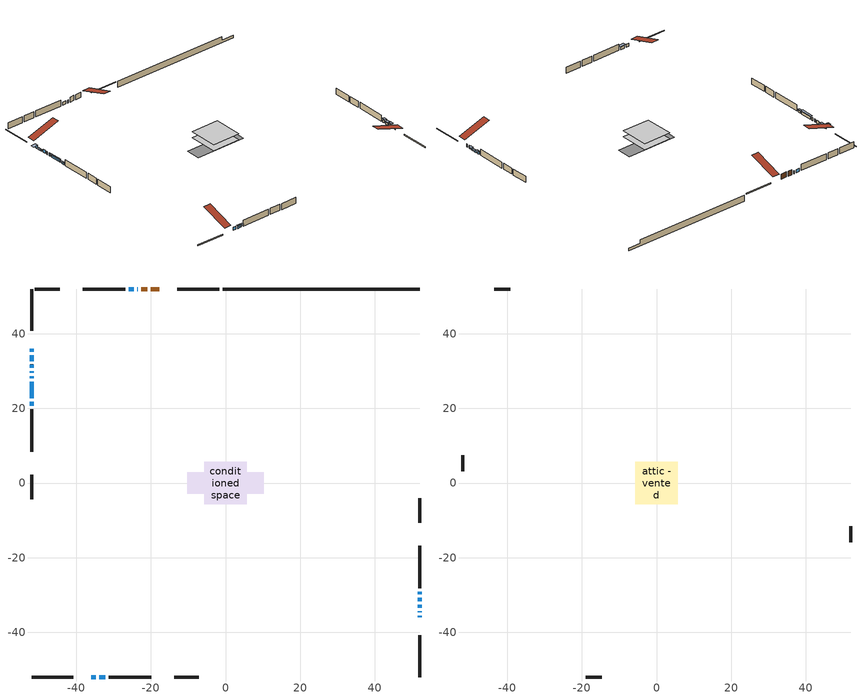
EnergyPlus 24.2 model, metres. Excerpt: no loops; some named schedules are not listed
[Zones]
conditioned space
 floor outside (Floor1 construction): -1.76,-1.76 -1.76,1.76 1.76,1.76 1.76,-1.76 z1.53
 floor adiabatic (AdiabaticFloorConstruction): -5.75,-5.75 -5.75,5.75 5.75,5.75 5.75,-5.75 z1.53
 floor foundation (Slab1 construction): -10.27,-2.91 -10.27,2.91 10.27,2.91 10.27,-2.91 z-0.91
 wall outside (RimJoist1 construction): -1.65,52.01 -12.89,52.01 / -52.01,-52.01 -40.77,-52.01 / -52.01,52.01 -52.01,40.77 / 52.01,-52.01 52.01,-40.77 z1.53:1.83
 wall outside (AdiabaticWallConstruction 1): -17.7,52.01 -19.99,52.01 / -20.91,52.01 -22.57,52.01 z1.53:3.56
 wall outside (AdiabaticWallConstruction): -23.49,52.01 -23.65,52.01 / 52.01,-35.96 52.01,-35.55 / 52.01,-34.62 52.01,-34.34 / -35.96,-52.01 -34.79,-52.01 / -52.01,31.77 -52.01,30.85 / -52.01,29.93 -52.01,29.54 / -52.01,28.62 -52.01,28.14 / -24.58,52.01 -25.99,52.01 z1.53:2.75; -52.01,35.96 -52.01,35.2 / 52.01,-33.42 52.01,-32.65 / 52.01,-29.88 52.01,-29.12 z1.53:2.6; -52.01,34.27 -52.01,32.69 z1.53:2.04; 52.01,-31.73 52.01,-30.81 z1.53:2.29; -33.87,-52.01 -32.21,-52.01 / -52.01,27.21 -52.01,22.68 z1.53:2.57; -52.01,21.76 -52.01,20.71 z1.53:2.27
 wall outside (Wall1 construction): -26.92,52.01 -38.3,52.01 / -31.28,-52.01 -19.9,-52.01 / -52.01,19.78 -52.01,8.4 / 52.01,-28.19 52.01,-16.81 z1.53:3.97
 wall outside (Wall3 construction): -44.48,52.01 -51.08,52.01 / -13.72,-52.01 -7.12,-52.01 / -52.01,2.22 -52.01,-4.38 / 52.01,-10.62 52.01,-4.03 z1.53:3.97
 wall foundation (FoundationWall1 construction): -0.72,52.01,-0.91 -0.72,52.01,1.53 46.74,52.01,1.53 46.74,52.01,0.05 52.01,52.01,0.05 52.01,52.01,-0.91
 window (WindowConstruction 9): -23.49,52.01 -23.65,52.01 z1.53:2.75
 window (WindowConstruction 7): -52.01,35.96 -52.01,35.2 z1.53:2.6
 window (WindowConstruction 8): -52.01,34.27 -52.01,32.7 z1.53:2.04
 window (WindowConstruction 10): 52.01,-35.96 52.01,-35.55 z1.53:2.75
 window (WindowConstruction 11): 52.01,-34.62 52.01,-34.34 z1.53:2.75
 window (WindowConstruction 12): -35.96,-52.01 -34.79,-52.01 z1.53:2.75
 window (WindowConstruction 13): -52.01,31.77 -52.01,30.85 z1.53:2.75
 window (WindowConstruction 14): -52.01,29.92 -52.01,29.54 z1.53:2.75
 window (WindowConstruction 15): -52.01,28.61 -52.01,28.14 z1.53:2.75
 window (WindowConstruction): 52.01,-33.42 52.01,-32.65 z1.53:2.6
 window (WindowConstruction 1): 52.01,-31.72 52.01,-30.81 z1.53:2.29
 window (WindowConstruction 2): 52.01,-29.88 52.01,-29.12 z1.53:2.6
 window (WindowConstruction 3): -24.58,52.01 -25.99,52.01 z1.53:2.75
 window (WindowConstruction 4): -33.86,-52.01 -32.21,-52.01 z1.53:2.57
 window (WindowConstruction 5): -52.01,27.21 -52.01,22.68 z1.53:2.57
 window (WindowConstruction 6): -52.01,21.76 -52.01,20.71 z1.53:2.27
 door (Door): -17.7,52.01 -19.98,52.01 z1.53:3.56
 door (Door 1): -20.91,52.01 -22.56,52.01 z1.53:3.56
 ceiling adiabatic (AdiabaticFloorConstruction): 5.75,-5.75 5.75,5.75 -5.75,5.75 -5.75,-5.75 z1.53
attic - vented
 floor to conditioned space (Floor2 construction Reversed): -5.75,-5.75 -5.75,5.75 5.75,5.75 5.75,-5.75 z3.97
 wall outside (Wall2 construction): -39.23,52.01 -43.55,52.01 / -18.97,-52.01 -14.65,-52.01 / -52.01,7.47 -52.01,3.15 / 52.01,-15.88 52.01,-11.55 z1.53:3.97
 roof outside (Roof1 construction): -16.77,52.01,3.97 -16.77,40.81,7.7 -13.82,40.81,7.7 -13.82,52.01,3.97; -36.89,-52.01,3.97 -36.89,-40.81,7.7 -39.84,-40.81,7.7 -39.84,-52.01,3.97; -52.01,36.89,3.97 -40.81,36.89,7.7 -40.81,39.84,7.7 -52.01,39.84,3.97; 52.01,-36.89,3.97 40.81,-36.89,7.7 40.81,-39.84,7.7 52.01,-39.84,3.97
shading: -52.01,34.9 -52.01,36.26 -53.84,36.26 -53.84,34.9 z2.9; -52.01,32.4 -52.01,34.57 -52.92,34.57 -52.92,32.4 z2.34; 52.01,-32.35 52.01,-33.71 52.92,-33.71 52.92,-32.35 z2.9; 52.01,-30.51 52.01,-32.02 52.92,-32.02 52.92,-30.51 z2.59; 52.01,-28.82 52.01,-30.18 52.92,-30.18 52.92,-28.82 z2.9; -31.91,-52.01 -34.16,-52.01 -34.16,-52.92 -31.91,-52.92 z2.87; -52.01,22.39 -52.01,27.51 -52.62,27.51 -52.62,22.39 z2.87; -52.01,20.41 -52.01,22.05 -52.62,22.05 -52.62,20.41 z2.57
[Building]
Building 1: Terrain=Suburbs
[Site:Location]
Vancouver Intl AP_BC: Latitude {deg}=49.19; Longitude {deg}=-123.18; Time Zone {hr}=-8; Elevation {m}=4; Keep Site Location Information=Yes
[Site:GroundTemperature:Shallow]
8.06451, 6.96315, 6.87495, 7.3976, 9.49575, 11.5841, 13.3946, 14.5416, 14.639, 13.7062, 11.9418, 9.91751
[Site:WaterMainsTemperature]
Calculation Method=Schedule; Temperature Schedule=mains temperature schedule
[Material] Roughness=Rough; Thermal Absorptance=0.9
Name | Thickness {m} | Conductivity {W/m-K} | Density {kg/m3} | Specific Heat {J/kg-K} | Solar Absorptance | Visible Absorptance
asphalt or fiberglass shingles | 0.00635 | 0.162714 | 1121.4 | 1465.45 | 0.4 | 0.4
ceiling loosefill ins | 0.254 | 0.0480833 | 16.02 | 1046.75 | 0.7 | 0.7
ceiling stud and cavity | 0.1397 | 0.109885 | 65.682 | 1177.47 | 0.7 | 0.7
concrete 4.0 in. | 0.1016 | 1.803125 | 2242.8 | 837.4 | 0.7 | 0.7
concrete 8.0 in. | 0.2032 | 1.803125 | 2242.8 | 837.4 | 0.7 | 0.7
door material | 0.04445 | 0.327969 | 512.64 | 1214.23 | 0.7 | 0.7
exterior vertical ins | 0.0416097 | 0.029427 | 32.04 | 1214.23 | 0.7 | 0.7
floor covering | 0.0127 | 0.0433444 | 54.468 | 1339.84 | 0.6 | 0.6
floor rigid ins; rim joist rigid ins; wall rigid ins | 0.051816 | 0.029427 | 32.04 | 1214.23 | 0.7 | 0.7
floor rigid ins 1; wall rigid ins 1 | 0.512978 | 0.029427 | 32.04 | 1214.23 | 0.7 | 0.7
floor stud and cavity | 0.1397 | 0.561893 | 92.3553 | 1139.71 | 0.7 | 0.7
floor stud and cavity 1 | 0.1397 | 1.75129 | 37.0049 | 1207.88 | 0.7 | 0.7
furniture material conditioned space 1 | 0.1524 | 0.115458 | 640.8 | 1214.23 | 0.6 | 0.6
gypsum board | 0.0127 | 0.160291 | 801 | 837.4 | 0.6 | 0.6
gypsum board 1 | 0.0127 | 0.160291 | 801 | 837.4 | 0.7 | 0.7
osb sheathing 0.5 in. | 0.0127 | 0.115458 | 512.64 | 1214.23 | 0.7 | 0.7
osb sheathing 0.75 in. | 0.01905 | 0.115458 | 512.64 | 1214.23 | 0.7 | 0.7
osb sheathing 2.0 in. | 0.0508 | 0.115458 | 512.64 | 1214.23 | 0.7 | 0.7
rim joist stud and cavity | 0.0508 | 0.0341186 | 125.044 | 1163.47 | 0.6 | 0.6
slab rigid ins | 0.0310906 | 0.029427 | 32.04 | 1214.23 | 0.7 | 0.7
wall stud and cavity | 0.1397 | 0.296047 | 139.0536 | 1170.24 | 0.7 | 0.7
wall stud and cavity 1 | 0.0889 | 6.1454 | 50.32683 | 1063.81 | 0.6 | 0.6
wall stud and cavity 2 | 0.1397 | 0.0858158 | 139.0536 | 1170.24 | 0.7 | 0.7
wall stud and cavity 3 | 0.0889 | 0.380278 | 52.3479 | 1209.89 | 0.7 | 0.7
wall stud and cavity 4 | 0.0889 | 0.391764 | 83.0341 | 1211.67 | 0.7 | 0.7
wood siding | 0.0254 | 0.102417 | 544.68 | 1172.36 | 0.4 | 0.4
wood siding 1 | 0.00254 | 0.102417 | 544.68 | 1172.36 | 0.4 | 0.4
wood siding 2; wood siding 3; wood siding 4 | 0.0254 | 0.102417 | 544.68 | 1172.36 | 0.7 | 0.7
[WindowMaterial:SimpleGlazingSystem]
Name | U-Factor {W/m2-K} | Solar Heat Gain Coefficient
WindowMaterial | 1.907808 | 0.42
WindowMaterial 1 | 2.12982 | 0.38
WindowMaterial 10 | 2.52785 | 0.26
WindowMaterial 11 | 2.1213 | 0.36
WindowMaterial 12 | 1.90838 | 0.42
WindowMaterial 13 | 2.418828 | 0.29
WindowMaterial 14 | 2.36886 | 0.31
WindowMaterial 2 | 2.225776 | 0.34
WindowMaterial 3 | 1.77494 | 0.44
WindowMaterial 4 | 2.01115 | 0.39
WindowMaterial 5 | 1.94074 | 0.4
WindowMaterial 6 | 2.24338 | 0.34
WindowMaterial 7 | 2.27177 | 0.33
WindowMaterial 8 | 2.28483 | 0.34
WindowMaterial 9 | 2.39952 | 0.3
[Construction]
AdiabaticFloorConstruction: floor stud and cavity 1, floor rigid ins 1, osb sheathing 0.75 in., floor covering
AdiabaticWallConstruction: wood siding 3, wall rigid ins 1, wall stud and cavity 3, gypsum board
AdiabaticWallConstruction 1: wood siding 4, wall rigid ins 1, wall stud and cavity 3, gypsum board
Door; Door 1: door material
Floor1 construction: floor stud and cavity, floor rigid ins, osb sheathing 0.75 in., floor covering
Floor2 construction Reversed: gypsum board, ceiling stud and cavity, ceiling loosefill ins
FoundationWall1 construction: concrete 8.0 in., gypsum board 1
furniture construction conditioned space 1: furniture material conditioned space 1
PartitionWallConstruction: gypsum board, wall stud and cavity 4, gypsum board
RimJoist1 construction: wood siding 2, rim joist rigid ins, osb sheathing 2.0 in., rim joist stud and cavity
Roof1 construction: asphalt or fiberglass shingles
Slab1 construction: slab rigid ins, concrete 4.0 in.
Wall1 construction: wood siding, wall rigid ins, osb sheathing 0.5 in., wall stud and cavity, gypsum board
Wall2 construction: wood siding 1, wall stud and cavity 1
Wall3 construction: wood siding, osb sheathing 0.5 in., wall stud and cavity 2, gypsum board
WindowConstruction; WindowConstruction 7: WindowMaterial
WindowConstruction 1: WindowMaterial 1
WindowConstruction 10: WindowMaterial 9
WindowConstruction 11: WindowMaterial 10
WindowConstruction 12: WindowMaterial 11
WindowConstruction 13: WindowMaterial 12
WindowConstruction 14: WindowMaterial 13
WindowConstruction 15: WindowMaterial 14
WindowConstruction 2: WindowMaterial 2
WindowConstruction 3: WindowMaterial 3
WindowConstruction 4: WindowMaterial 4
WindowConstruction 5: WindowMaterial 5
WindowConstruction 6: WindowMaterial 6
WindowConstruction 8: WindowMaterial 7
WindowConstruction 9: WindowMaterial 8
[Zone] Multiplier=1; Part of Total Floor Area=Yes
Name | Volume {m3}
attic - vented | 80.0299
conditioned space | 650.3
[Space]
Name | Zone | Volume {m3}
attic - vented 1 | attic - vented | 80.0299
conditioned space 1 | conditioned space | 650.3
[ZoneInfiltration:EffectiveLeakageArea]
infil attic - vented 1: Zone or Space=attic - vented 1; Schedule=Always On Discrete; Effective Air Leakage Area {cm2}=5466.62; Stack Coefficient=0.000429058; Wind Coefficient=1.39952e-05
[ZoneMixing]
whole house fan mix: Zone or Space=attic - vented; Schedule=Always On Continuous; Design Flow Rate Calculation Method=Flow/Zone; Design Flow Rate {m3/s}=0; Source Zone or Space=conditioned space
[SurfaceProperty:ExposedFoundationPerimeter]
Slab1: Exposed Perimeter Calculation Method=TotalExposedPerimeter; Total Exposed Perimeter {m}=52.73
[InternalMass] Zone or ZoneList=conditioned space; Space or SpaceList=conditioned space 1
Name | Construction | Surface Area {m2}
furniture mass conditioned space 1 | furniture construction conditioned space 1 | 105.684
partition wall mass | PartitionWallConstruction | 264.21
[Lights]
interior lighting: Zone or ZoneList or Space or SpaceList=conditioned space 1; Schedule=interior lighting schedule; Design Level Calculation Method=LightingLevel; Lighting Level {W}=343.2; Return Air Fraction=0; Fraction Radiant=0.6; Fraction Visible=0.2; Fraction Replaceable=1
[People]
occupants: Zone or ZoneList or Space or SpaceList=conditioned space 1; Number of People Schedule=occupants schedule; Number of People Calculation Method=People; Number of People=3; Fraction Radiant=0.314171; Sensible Heat Fraction=0.56303; Activity Level Schedule=occupants activity schedule; Carbon Dioxide Generation Rate {m3/s-W}=0; Enable ASHRAE 55 Comfort Warnings=No; Mean Radiant Temperature Calculation Type=EnclosureAveraged
[ElectricEquipment] Zone or ZoneList or Space or SpaceList=conditioned space 1; Design Level Calculation Method=EquipmentLevel
Name | Schedule | Design Level {W} | Fraction Latent | Fraction Radiant | Fraction Lost
clothes dryer | clothes dryer schedule | 140.772 | 0.015 | 0.081 | 0.85
clothes washer | clothes washer schedule | 32.1985 | 0.03 | 0.162 | 0.7
cooking range | cooking range schedule | 215.147 | 0.08 | 0.432 | 0.2
dishwasher | dishwasher schedule | 66.8632 | 0.3 | 0.18 | 0.4
fridge | fridge schedule | 72.9452 | 0 | 0.6 | 0
mech vent bath fan 0 | mech vent bath fan 0 schedule | 25.1 | 0 | 0 | 1
mech vent bath fan 1 | mech vent bath fan 1 schedule | 25.1 | 0 | 0 | 1
mech vent house fan | mech vent house fan schedule | 0 | 0 | 0 | 1
mech vent house fan cfis | mech vent house fan cfis schedule | 0 | 0 | 0 | 0
mech vent range fan 0 | mech vent range fan 0 schedule | 57 | 0 | 0 | 1
misc plug loads | misc plug loads schedule | 494.7 | 0.045 | 0.513 | 0.1
whole house fan | Always On Discrete | 0 | 0 | 0 | 1
[OtherEquipment] Zone or ZoneList or Space or SpaceList=conditioned space 1; Design Level Calculation Method=EquipmentLevel
Name | Fuel Type | Schedule | Design Level {W} | Fraction Latent | Fraction Radiant | Fraction Lost
clothes dryer 1 | Electricity | clothes dryer schedule | 0 | 0.015 | 0.081 | 0.85
cooking range 1 | Electricity | cooking range schedule | 0 | 0.08 | 0.432 | 0.2
general water use latent | None | general water use schedule | 62.594 | 1 | 0 | 0
general water use sensible | None | general water use schedule | -61.6891 | 0 | 0.6 | 0
mech vent house fan latent load | None | Always On Discrete | 0 | 1 | 0 | 0
mech vent house fan sensible load | None | Always On Discrete | 0 | 0 | 0 | 0
water heater energy adjustment1 | NaturalGas | Always On Discrete | 0.01 | 0 | 0 | 1
[ZoneInfiltration:DesignFlowRate] Zone or ZoneList or Space or SpaceList=conditioned space 1; Schedule=Always On Discrete; Design Flow Rate Calculation Method=Flow/Zone; Design Flow Rate {m3/s}=0
infil flow; natural vent flow; whole house fan flow
[AvailabilityManager:Scheduled]
central ac and furnace airloop Availability Manager: Schedule=Always On Discrete
[Foundation:Kiva]
Foundation Kiva 1: Initial Indoor Air Temperature {C}=18; Wall Height Above Grade {m}=1.52997; Wall Depth Below Slab {m}=0.2032; Custom Block Material Name 1=exterior vertical ins; Custom Block Depth 1 {m}=2.43998; Custom Block X Position 1 {m}=0.2159; Custom Block Z Position 1 {m}=0
[Foundation:Kiva:Settings]
Soil Conductivity {W/m-K}=0.849921; Soil Density {kg/m3}=1842.3; Soil Specific Heat {J/kg-K}=418.7; Ground Solar Absorptivity=0.9; Ground Thermal Absorptivity=0.9; Ground Surface Roughness {m}=0.03; Far-Field Width {m}=40; Deep-Ground Boundary Condition=ZeroFlux; Deep-Ground Depth {m}=40; Minimum Cell Dimension {m}=0.2; Maximum Cell Growth Coefficient=3; Simulation Timestep=Timestep
[Exterior:Lights]
exterior lighting: Schedule=exterior lighting schedule; Design Level {W}=75.6
[EnergyManagementSystem:GlobalVariable]
central_ac_and_furnace_airloop_Fan_RTF
infil_program_Qfan
infil_program_Qinf
natural_vent_program_Qnv
natural_vent_program_Qwhf
[EnergyManagementSystem:Sensor]
Name | Output:Variable or Output:Meter Index Key | Output:Variable or Output:Meter
airflow_gain | infil flow | Infiltration Sensible Heat Gain Energy
airflow_gain_1 | natural vent flow | Infiltration Sensible Heat Gain Energy
airflow_gain_2 | whole house fan flow | Infiltration Sensible Heat Gain Energy
airflow_loss | infil flow | Infiltration Sensible Heat Loss Energy
airflow_loss_1 | natural vent flow | Infiltration Sensible Heat Loss Energy
airflow_loss_2 | whole house fan flow | Infiltration Sensible Heat Loss Energy
clg_load_cond |  | Cooling:EnergyTransfer:Zone:CONDITIONED SPACE
clg_sp_s; clg_sp_s_1 | cooling setpoint | Schedule Value
clothes_dryer_exhaust_0_sch_s | clothes dryer exhaust 0 schedule | Schedule Value
cool_season | cooling season schedule | Schedule Value
htg_load_cond |  | Heating:EnergyTransfer:Zone:CONDITIONED SPACE
htg_sp_s; htg_sp_s_1 | heating setpoint | Schedule Value
ig_ee_conv | clothes dryer | Electric Equipment Convective Heating Energy
ig_ee_conv_2 | cooking range | Electric Equipment Convective Heating Energy
ig_ee_conv_4 | fridge | Electric Equipment Convective Heating Energy
ig_ee_conv_5 | misc plug loads | Electric Equipment Convective Heating Energy
ig_ee_conv_6 | whole house fan | Electric Equipment Convective Heating Energy
ig_ee_rad | clothes dryer | Electric Equipment Radiant Heating Energy
ig_ee_rad_2 | cooking range | Electric Equipment Radiant Heating Energy
ig_ee_rad_4 | fridge | Electric Equipment Radiant Heating Energy
ig_ee_rad_5 | misc plug loads | Electric Equipment Radiant Heating Energy
ig_ee_rad_6 | whole house fan | Electric Equipment Radiant Heating Energy
ig_lgt_conv | interior lighting | Lights Convective Heating Energy
ig_lgt_rad | interior lighting | Lights Radiant Heating Energy
ig_lgt_vis | interior lighting | Lights Visible Radiation Heating Energy
ig_oe_conv | clothes dryer 1 | Other Equipment Convective Heating Energy
ig_oe_conv_1 | cooking range 1 | Other Equipment Convective Heating Energy
ig_oe_conv_2 | general water use latent | Other Equipment Convective Heating Energy
ig_oe_conv_3 | general water use sensible | Other Equipment Convective Heating Energy
ig_oe_conv_4 | water heater energy adjustment1 | Other Equipment Convective Heating Energy
ig_oe_rad | clothes dryer 1 | Other Equipment Radiant Heating Energy
ig_oe_rad_1 | cooking range 1 | Other Equipment Radiant Heating Energy
ig_oe_rad_2 | general water use latent | Other Equipment Radiant Heating Energy
ig_oe_rad_3 | general water use sensible | Other Equipment Radiant Heating Energy
ig_oe_rad_4 | water heater energy adjustment1 | Other Equipment Radiant Heating Energy
ig_ppl_conv | occupants | People Convective Heating Energy
ig_ppl_rad | occupants | People Radiant Heating Energy
im_conv | furniture mass conditioned space 1 | Surface Inside Face Convection Heat Gain Energy
im_conv_1 | partition wall mass | Surface Inside Face Convection Heat Gain Energy
im_ig | furniture mass conditioned space 1 | Surface Inside Face Internal Gains Radiation Heat Gain Energy
im_ig_1 | partition wall mass | Surface Inside Face Internal Gains Radiation Heat Gain Energy
im_lgt | furniture mass conditioned space 1 | Surface Inside Face Lights Radiation Heat Gain Energy
im_lgt_1 | partition wall mass | Surface Inside Face Lights Radiation Heat Gain Energy
im_sol | furniture mass conditioned space 1 | Surface Inside Face Solar Radiation Heat Gain Energy
im_sol_1 | partition wall mass | Surface Inside Face Solar Radiation Heat Gain Energy
im_surf | furniture mass conditioned space 1 | Surface Inside Face Net Surface Thermal Radiation Heat Gain Energy
im_surf_1 | partition wall mass | Surface Inside Face Net Surface Thermal Radiation Heat Gain Energy
mech_vent_bath_fan_0_sch_s | mech vent bath fan 0 schedule | Schedule Value
mech_vent_bath_fan_1_sch_s | mech vent bath fan 1 schedule | Schedule Value
mech_vent_range_fan_0_sch_s | mech vent range fan 0 schedule | Schedule Value
mv_conv | mech vent bath fan 0 | Electric Equipment Convective Heating Energy
mv_conv_1 | mech vent bath fan 1 | Electric Equipment Convective Heating Energy
mv_conv_2 | mech vent house fan | Electric Equipment Convective Heating Energy
mv_conv_3 | mech vent house fan cfis | Electric Equipment Convective Heating Energy
mv_conv_4 | mech vent range fan 0 | Electric Equipment Convective Heating Energy
mv_conv_5 | mech vent house fan latent load | Other Equipment Convective Heating Energy
mv_conv_6 | mech vent house fan sensible load | Other Equipment Convective Heating Energy
mv_rad | mech vent bath fan 0 | Electric Equipment Radiant Heating Energy
mv_rad_1 | mech vent bath fan 1 | Electric Equipment Radiant Heating Energy
mv_rad_2 | mech vent house fan | Electric Equipment Radiant Heating Energy
mv_rad_3 | mech vent house fan cfis | Electric Equipment Radiant Heating Energy
mv_rad_4 | mech vent range fan 0 | Electric Equipment Radiant Heating Energy
mv_rad_5 | mech vent house fan latent load | Other Equipment Radiant Heating Energy
mv_rad_6 | mech vent house fan sensible load | Other Equipment Radiant Heating Energy
natural_vent_s | natural vent schedule | Schedule Value
out_pb_s |  | Site Outdoor Air Barometric Pressure
out_wt_s |  | Site Outdoor Air Humidity Ratio
site_vw_s |  | Site Wind Speed
ss_back_out | Window1 | Surface Window Shortwave from Zone Back Out Window Heat Transfer Rate
ss_back_out_1 | Window11 | Surface Window Shortwave from Zone Back Out Window Heat Transfer Rate
ss_back_out_10 | Window3 | Surface Window Shortwave from Zone Back Out Window Heat Transfer Rate
ss_back_out_11 | Window5 | Surface Window Shortwave from Zone Back Out Window Heat Transfer Rate
ss_back_out_12 | Window6 | Surface Window Shortwave from Zone Back Out Window Heat Transfer Rate
ss_back_out_13 | Window7 | Surface Window Shortwave from Zone Back Out Window Heat Transfer Rate
ss_back_out_14 | Window8 | Surface Window Shortwave from Zone Back Out Window Heat Transfer Rate
ss_back_out_15 | Window9 | Surface Window Shortwave from Zone Back Out Window Heat Transfer Rate
ss_back_out_2 | Window12 | Surface Window Shortwave from Zone Back Out Window Heat Transfer Rate
ss_back_out_3 | Window13 | Surface Window Shortwave from Zone Back Out Window Heat Transfer Rate
ss_back_out_4 | Window14 | Surface Window Shortwave from Zone Back Out Window Heat Transfer Rate
ss_back_out_5 | Window15 | Surface Window Shortwave from Zone Back Out Window Heat Transfer Rate
ss_back_out_6 | Window16 | Surface Window Shortwave from Zone Back Out Window Heat Transfer Rate
ss_back_out_7 | Window17 | Surface Window Shortwave from Zone Back Out Window Heat Transfer Rate
ss_back_out_8 | Window18 | Surface Window Shortwave from Zone Back Out Window Heat Transfer Rate
ss_back_out_9 | Window2 | Surface Window Shortwave from Zone Back Out Window Heat Transfer Rate
ss_conv | Door1 | Surface Inside Face Convection Heat Gain Energy
ss_conv_1 | Door3 | Surface Inside Face Convection Heat Gain Energy
ss_conv_10 | Window18 | Surface Inside Face Convection Heat Gain Energy
ss_conv_11 | Window2 | Surface Inside Face Convection Heat Gain Energy
ss_conv_12 | Window3 | Surface Inside Face Convection Heat Gain Energy
ss_conv_13 | Window5 | Surface Inside Face Convection Heat Gain Energy
ss_conv_14 | Window6 | Surface Inside Face Convection Heat Gain Energy
ss_conv_15 | Window7 | Surface Inside Face Convection Heat Gain Energy
ss_conv_16 | Window8 | Surface Inside Face Convection Heat Gain Energy
ss_conv_17 | Window9 | Surface Inside Face Convection Heat Gain Energy
ss_conv_2 | Window1 | Surface Inside Face Convection Heat Gain Energy
ss_conv_3 | Window11 | Surface Inside Face Convection Heat Gain Energy
ss_conv_4 | Window12 | Surface Inside Face Convection Heat Gain Energy
ss_conv_5 | Window13 | Surface Inside Face Convection Heat Gain Energy
ss_conv_6 | Window14 | Surface Inside Face Convection Heat Gain Energy
ss_conv_7 | Window15 | Surface Inside Face Convection Heat Gain Energy
ss_conv_8 | Window16 | Surface Inside Face Convection Heat Gain Energy
ss_conv_9 | Window17 | Surface Inside Face Convection Heat Gain Energy
ss_ig | Door1 | Surface Inside Face Internal Gains Radiation Heat Gain Energy
ss_ig_1 | Door3 | Surface Inside Face Internal Gains Radiation Heat Gain Energy
ss_ig_10 | Window18 | Surface Inside Face Internal Gains Radiation Heat Gain Energy
ss_ig_11 | Window2 | Surface Inside Face Internal Gains Radiation Heat Gain Energy
ss_ig_12 | Window3 | Surface Inside Face Internal Gains Radiation Heat Gain Energy
ss_ig_13 | Window5 | Surface Inside Face Internal Gains Radiation Heat Gain Energy
ss_ig_14 | Window6 | Surface Inside Face Internal Gains Radiation Heat Gain Energy
ss_ig_15 | Window7 | Surface Inside Face Internal Gains Radiation Heat Gain Energy
ss_ig_16 | Window8 | Surface Inside Face Internal Gains Radiation Heat Gain Energy
ss_ig_17 | Window9 | Surface Inside Face Internal Gains Radiation Heat Gain Energy
ss_ig_2 | Window1 | Surface Inside Face Internal Gains Radiation Heat Gain Energy
ss_ig_3 | Window11 | Surface Inside Face Internal Gains Radiation Heat Gain Energy
ss_ig_4 | Window12 | Surface Inside Face Internal Gains Radiation Heat Gain Energy
ss_ig_5 | Window13 | Surface Inside Face Internal Gains Radiation Heat Gain Energy
ss_ig_6 | Window14 | Surface Inside Face Internal Gains Radiation Heat Gain Energy
ss_ig_7 | Window15 | Surface Inside Face Internal Gains Radiation Heat Gain Energy
ss_ig_8 | Window16 | Surface Inside Face Internal Gains Radiation Heat Gain Energy
ss_ig_9 | Window17 | Surface Inside Face Internal Gains Radiation Heat Gain Energy
ss_lgt | Door1 | Surface Inside Face Lights Radiation Heat Gain Energy
ss_lgt_1 | Door3 | Surface Inside Face Lights Radiation Heat Gain Energy
ss_sol | Door1 | Surface Inside Face Solar Radiation Heat Gain Energy
ss_sol_1 | Door3 | Surface Inside Face Solar Radiation Heat Gain Energy
ss_surf | Door1 | Surface Inside Face Net Surface Thermal Radiation Heat Gain Energy
ss_surf_1 | Door3 | Surface Inside Face Net Surface Thermal Radiation Heat Gain Energy
ss_surf_10 | Window18 | Surface Inside Face Net Surface Thermal Radiation Heat Gain Energy
ss_surf_11 | Window2 | Surface Inside Face Net Surface Thermal Radiation Heat Gain Energy
ss_surf_12 | Window3 | Surface Inside Face Net Surface Thermal Radiation Heat Gain Energy
ss_surf_13 | Window5 | Surface Inside Face Net Surface Thermal Radiation Heat Gain Energy
ss_surf_14 | Window6 | Surface Inside Face Net Surface Thermal Radiation Heat Gain Energy
